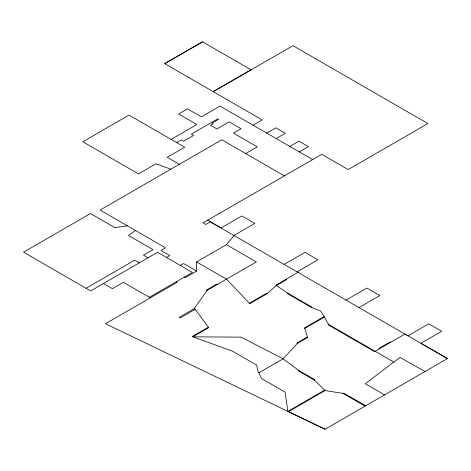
<?xml version="1.0" encoding="UTF-8"?>
<svg xmlns="http://www.w3.org/2000/svg" width="471" height="471" viewBox="0 0 471 471"><rect width="100%" height="100%" fill="white"/><g stroke="black" fill="none" stroke-linecap="round" stroke-linejoin="round"><path stroke-width="0.71" d="M208.188 327.28L192.221 336.5L192.804 336.83L208.765 327.616L195.182 309.317L180.269 317.931L179.221 317.33L194.14 308.717L207.081 290.383L256.365 261.935L226.474 244.679L196.578 261.935L196.637 271.084L185.144 277.719L184.214 277.183M226.474 244.679L234.075 235.394L254.852 223.395L241.911 215.924L221.129 227.923L207.723 220.181M393.803 362.064L328.57 324.401L324.389 317.095L323.807 316.759L304.307 328.022L304.884 328.352L307.557 337.536L297.401 343.4L283.118 358.814L258.915 372.791L258.338 372.455L256.654 365.113L232.568 351.207L192.804 336.83L241.011 337.142L282.541 358.478L299.079 370.648L314.987 379.826L314.404 380.162L298.502 370.983L299.079 370.648M196.578 261.935L226.474 279.191L249.801 303.654L266.986 293.739L276.389 285.491L286.603 279.597L286.021 279.262M135.501 230.49L128.483 235.488L152.987 249.636L143.467 255.135L148.053 257.778M164.768 63.685L202.612 41.831M213.151 91.615L250.996 69.767M213.292 91.698L292.986 45.687L427.88 123.567L348.181 169.578L321.775 154.335L203.019 222.895L205.75 224.467L210.302 221.841L447.45 358.578L325.037 429.252L105.451 323.73L177.072 282.376L176.148 281.841M171.097 139.387L196.866 124.509L178.644 113.982L187.523 108.854L201.4 116.867L220.028 106.105L312.662 159.592M176.672 142.601L181.311 139.922L183.578 141.229L193.616 135.43L191.356 134.123L217.82 118.845L218.691 119.346L211.956 123.231L213.063 123.867L210.596 125.292L216.925 128.942L229.2 121.859L241.04 128.695L233.439 133.081L257.296 146.858L245.685 153.558M253.11 125.209L262.223 119.946L164.626 63.597L202.471 41.748L251.137 69.849M266.751 133.087L275.859 127.824L285.32 133.287L276.212 138.551M289.848 146.422L298.961 141.165L308.423 146.622L299.309 151.886M86.063 288.276L134.7 260.192L139.286 262.842M166.51 257.443L169.76 255.57L160.964 250.49L165.409 247.758L100.111 210.06L221.829 139.787L284.402 175.913M180.322 265.42L183.572 263.542L196.637 271.084M149.389 297.289L192.456 272.426L157.573 252.285L90.65 290.919L23.55 252.185L90.473 213.546L114.918 227.658M284.225 264.349L305.002 252.35L317.949 259.821L297.166 271.82M298.037 272.32L275.806 285.161L287.94 293.233L312.026 307.139L311.443 307.475L287.357 293.568L287.94 293.233M249.224 303.324L266.403 293.404L266.986 293.739M346.097 300.068L366.88 288.075L379.82 295.547L359.043 307.545M304.884 328.352L324.389 317.095L320.616 311.031L311.443 307.475M328.57 324.401L327.987 324.737L374.539 351.613L404.983 334.069L407.974 335.794L428.751 323.795L441.698 331.272L420.915 343.265L447.444 358.584M324.649 390.129L287.852 411.377L285.108 392.131L261.646 378.59L258.915 372.791M365.078 406.132L343.023 393.397L325.084 390.553L288.488 411.678L325.037 429.252M343.023 393.397L343.6 393.067L365.808 405.714M114.918 227.658L127.453 225.845M170.885 169.195L155.972 163.802L138.474 173.899L82.814 141.765L129.019 115.089L184.709 147.24L167.234 157.326L179.339 164.314M425.013 371.531L399.956 357.383L365.302 383.753L384.554 394.892M390.747 342.27L390.153 341.928L378.831 348.463L379.414 348.793M217.243 284.519L216.66 284.184L206.504 290.054L207.081 290.383M307.557 337.536L306.974 337.201L296.818 343.065L297.401 343.4M194.14 308.717L195.182 309.317M325.084 390.553L314.404 380.162M150.32 297.825L123.443 282.312L112.416 288.676L103.473 283.518"/></g></svg>
